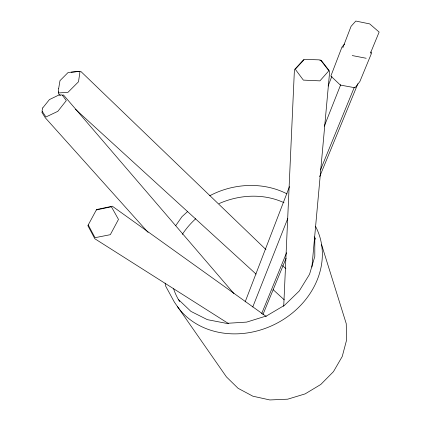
<?xml version="1.0" encoding="UTF-8"?>
<svg xmlns="http://www.w3.org/2000/svg" width="421" height="421" viewBox="0 0 421 421"><rect width="100%" height="100%" fill="white"/><g stroke="black" fill="none" stroke-linecap="round" stroke-linejoin="round"><path stroke-width="0.63" d="M283.717 306.341L294.421 69.681L303.752 59.556M311.908 267.082L329.685 71.291L321.207 60.345L319.913 60.287M58.687 91.852L58.377 93.688L60.324 95.462M245.148 301.899L289.459 186.624M328.106 86.068L331.88 76.254M342.81 47.815L351.061 26.349L355.808 21.05L369.706 23.908L379.132 32.07L370.422 53.241M252.768 306.962L287.806 218.394M324.296 126.163L340.726 84.626M261.673 313.603L286.59 252.726M320.476 169.931L354.366 87.142M262.904 314.655L286.148 258.136M319.644 176.704L357.887 83.726M175.668 225.73L181.977 216.668L187.692 211.474M42.658 111.302L41.868 112.286L45.3 117.791L148.06 232.376M344.562 44.068L341.994 47.005L330.853 76.064L340.368 85.068L355.04 87.773L359.887 81.479L371.696 52.841L370.754 52.004M209.695 195.791C233.176 183.256 262.967 181.535 286.933 193.834M62.303 95.472L63.439 94.925L233.923 293.569M96.33 209.937L111.023 206.848L111.718 207.343L118.485 219.404L110.318 234.681L95.456 237.612L94.73 237.149L88.226 224.946M71.144 72.217L80.7 71.312L265.977 249.611M352.23 55.556L366.181 58.272M228.461 323.554L94.841 238.754L87.857 225.64L96.556 209.537L112.323 206.216L266.267 316.492M75.38 109.207L256.089 274.118M273.087 289.637L284.259 299.831M178.22 299.31L190.929 311.393L207.369 319.655L226.414 323.349L246.664 322.097L266.556 315.918L284.543 305.278L299.231 291.022L309.546 274.292L314.813 256.41L314.803 238.702L314.213 236.823M282.559 265.567L285.875 268.761M321.612 244.738L346.246 323.681L346.578 340.073L342.252 356.466L333.458 371.659L320.781 384.473L305.13 393.888L287.701 399.182L269.829 399.95L252.868 396.198L238.07 388.294L226.445 376.916L174.399 302.157L165.742 286.275L165.127 283.117M315.576 226.451A80.064 68.281 -26.1 0 1 280.307 321.355A80.064 68.281 -26.1 0 1 177.462 306.651M315.297 237.939A75.443 64.329 -26.1 0 1 315.661 239.207M179.73 301.657A75.443 64.329 -26.1 0 1 173.605 288.769M182.309 234.408A75.443 64.329 -26.1 0 1 195.765 218.71M219.036 203.606A75.443 64.329 -26.1 0 1 283.98 202.69M295.689 68.812L295.647 69.739L303.352 80.106L319.913 80.869L328.454 71.238L328.538 70.312L320.644 60.119L319.023 59.85L304.378 59.382L295.689 68.812M58.708 88.289L58.387 92.204L59.156 92.909L68.002 92.299L78.506 81.774L79.922 72.091L79.169 71.37L68.128 72.48L59.987 80.643L58.708 88.289M42.737 107.923L42.021 111.065L45.942 116.98L57.83 111.333L66.292 100.593L62.119 94.893L58.645 95.125L49.41 99.593L42.737 107.923"/></g></svg>
